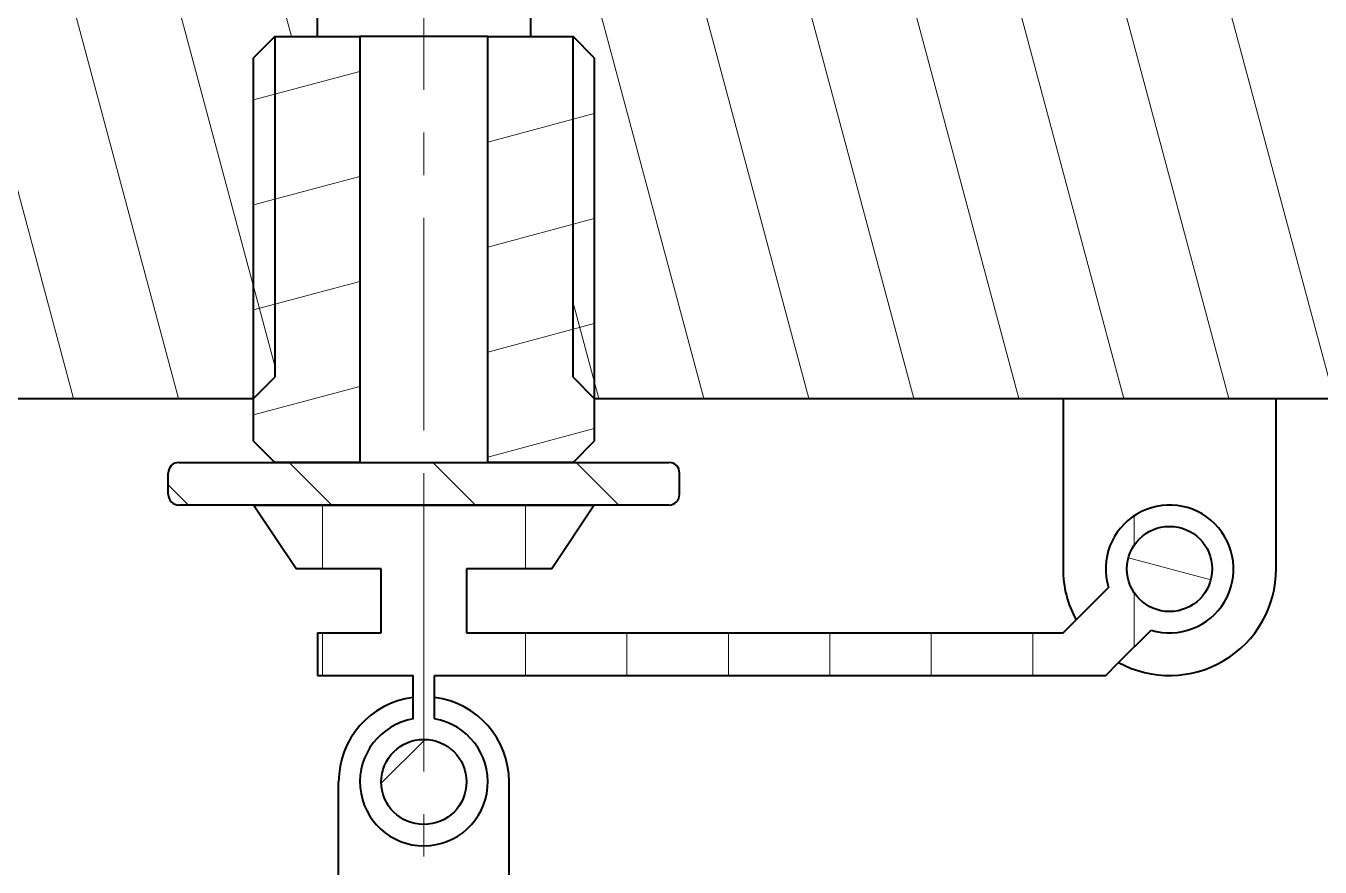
# Model space of a CAD drawing. Header units: millimetres. Extents: x 15 to 415, y 5 to 292.
# Drawn here: x 218.23 to 248.61, y 221.79 to 241.54 of the extents above; entities that cross this region are included whole.
import ezdxf

# ---------------------------------------------------------------- set-up
doc = ezdxf.new("R2010")
doc.units = ezdxf.units.MM
doc.linetypes.add('CenterLine', pattern=[8, 5, -1, 1, -1])
doc.layers.add('Annotations', color=7, linetype='Continuous')
doc.layers.add('Geometries', color=7, linetype='Continuous')

msp = doc.modelspace()

# ---------------------------------------------------------------- hatches: boundary and pattern name
at = {"layer": 'Geometries', "linetype": 'Continuous', "lineweight": 15}
h = msp.add_hatch(dxfattribs=at)
h.set_pattern_fill('ANSI31', color=256, scale=0.75, angle=60, style=0)
h.set_pattern_definition([(105, (227.5745, 211.287), (-2.30011, -0.61631), [])])
h.paths.add_polyline_path([(233.0745, 251.287), (239.5745, 251.287), (239.6385, 251.2829), (239.6959, 251.272), (239.7517, 251.2545), (239.805, 251.2307), (239.8552, 251.2007), (239.9016, 251.1651), (239.9435, 251.1244), (239.9804, 251.079), (240.0117, 251.0297), (240.037, 250.977), (240.056, 250.9217), (240.0685, 250.8646), (240.0742, 250.8064), (240.0745, 246.287), (244.5745, 241.787), (259.5579, 241.787), (262.5579, 238.787), (272.5745, 238.787), (272.5745, 233.787), (252.5745, 233.787), (251.5745, 232.787), (231.5745, 232.787), (231.0745, 233.287), (231.0745, 241.287), (230.0745, 241.287), (230.0745, 258.787), (232.0745, 258.787), (232.5745, 258.287), (232.5745, 251.787)], flags=0)
h.paths.add_polyline_path([(215.5745, 251.287), (222.0745, 251.287), (222.5745, 251.787), (222.5745, 258.287), (223.0745, 258.787), (225.0745, 258.787), (225.0745, 241.287), (224.0745, 241.287), (224.0745, 233.287), (223.5745, 232.787), (203.5745, 232.787), (202.5745, 233.787), (182.5745, 233.787), (182.5745, 238.787), (192.5912, 238.787), (195.5912, 241.787), (210.5745, 241.787), (215.0745, 246.287), (215.0745, 250.787), (215.0786, 250.8509), (215.0895, 250.9083), (215.107, 250.9641), (215.1308, 251.0175), (215.1608, 251.0677), (215.1964, 251.114), (215.2371, 251.1559), (215.2825, 251.1928), (215.3318, 251.2241), (215.3845, 251.2494), (215.4398, 251.2685), (215.4969, 251.2809), (215.5551, 251.2866)], flags=0)
h = msp.add_hatch(dxfattribs=at)
h.set_pattern_fill('ANSI31', color=256, scale=0.75, angle=330, style=0)
h.set_pattern_definition([(15, (227.5745, 211.287), (-0.61631, 2.30011), [])])
h.paths.add_polyline_path([(231.0745, 241.287), (231.5745, 240.787), (231.5745, 231.787), (231.0745, 231.287), (229.0745, 231.287), (229.0745, 241.287)], flags=0)
h.paths.add_polyline_path([(223.5745, 240.787), (224.0745, 241.287), (226.0745, 241.287), (226.0745, 231.287), (224.0745, 231.287), (223.5745, 231.787)], flags=0)
h = msp.add_hatch(dxfattribs=at)
h.set_pattern_fill('ANSI31', color=256, scale=0.75, angle=90, style=0)
h.set_pattern_definition([(135, (227.5745, 211.287), (-1.6838, -1.6838), [])])
h.paths.add_polyline_path([(221.5745, 231.037), (221.5822, 231.0982), (221.6014, 231.1497), (221.6315, 231.1958), (221.6709, 231.2342), (221.7178, 231.263), (221.7698, 231.2809), (221.8245, 231.287), (233.3245, 231.287), (233.3858, 231.2793), (233.4373, 231.2601), (233.4834, 231.23), (233.5218, 231.1906), (233.5506, 231.1437), (233.5685, 231.0916), (233.5745, 231.037), (233.5745, 230.537), (233.5669, 230.4757), (233.5477, 230.4242), (233.5176, 230.3781), (233.4781, 230.3397), (233.4313, 230.3109), (233.3792, 230.293), (233.3245, 230.287), (221.8245, 230.287), (221.7633, 230.2946), (221.7118, 230.3138), (221.6657, 230.3439), (221.6273, 230.3834), (221.5985, 230.4302), (221.5806, 230.4823), (221.5745, 230.537)], flags=0)
h = msp.add_hatch(dxfattribs=at)
h.set_pattern_fill('ANSI31', color=256, scale=0.75, angle=45, style=0)
h.set_pattern_definition([(90, (227.5745, 211.287), (-2.38125, 1e-16), [])])
h.paths.add_polyline_path([(227.5745, 222.787), (227.6296, 222.7885), (227.6846, 222.793), (227.7392, 222.8006), (227.7933, 222.8112), (227.8467, 222.8247), (227.8994, 222.8412), (227.951, 222.8605), (228.0015, 222.8827), (228.0507, 222.9076), (228.0984, 222.9351), (228.1445, 222.9653), (228.189, 222.998), (228.2315, 223.033), (228.272, 223.0704), (228.3105, 223.1099), (228.3467, 223.1515), (228.3805, 223.195), (228.4119, 223.2403), (228.4408, 223.2873), (228.467, 223.3358), (228.4905, 223.3857), (228.5112, 223.4368), (228.5291, 223.4889), (228.5441, 223.542), (228.5561, 223.5958), (228.5651, 223.6501), (228.5712, 223.7049), (228.5742, 223.76), (228.5741, 223.8151), (228.5711, 223.8702), (228.565, 223.925), (228.5559, 223.9793), (228.5438, 224.0331), (228.5287, 224.0862), (228.5108, 224.1383), (228.49, 224.1893), (228.4664, 224.2392), (228.4402, 224.2876), (228.4113, 224.3346), (228.3798, 224.3799), (228.3459, 224.4233), (228.3097, 224.4649), (228.2712, 224.5044), (228.2306, 224.5417), (228.188, 224.5767), (228.1436, 224.6093), (228.0974, 224.6394), (228.0496, 224.6669), (228.0004, 224.6918), (227.9499, 224.7138), (227.8982, 224.7331), (227.8456, 224.7495), (227.7921, 224.763), (227.738, 224.7735), (227.6834, 224.781), (227.6285, 224.7855), (227.5733, 224.787), (227.5182, 224.7854), (227.4633, 224.7808), (227.4087, 224.7731), (227.3546, 224.7625), (227.3012, 224.7489), (227.2486, 224.7323), (227.197, 224.7129), (227.1465, 224.6907), (227.0974, 224.6658), (227.0497, 224.6381), (227.0036, 224.6079), (226.9592, 224.5752), (226.9167, 224.5401), (226.8762, 224.5027), (226.8378, 224.4631), (226.8017, 224.4215), (226.7679, 224.3779), (226.7365, 224.3326), (226.7077, 224.2856), (226.6816, 224.237), (226.6581, 224.1872), (226.6374, 224.136), (226.6196, 224.0839), (226.6047, 224.0308), (226.5928, 223.977), (226.5838, 223.9226), (226.5778, 223.8678), (226.5749, 223.8127), (226.575, 223.7576), (226.5781, 223.7026), (226.5843, 223.6478), (226.5934, 223.5934), (226.6056, 223.5396), (226.6207, 223.4866), (226.6387, 223.4345), (226.6596, 223.3835), (226.6832, 223.3337), (226.7095, 223.2852), (226.7385, 223.2383), (226.77, 223.1931), (226.8039, 223.1496), (226.8402, 223.1081), (226.8787, 223.0687), (226.9194, 223.0315), (226.962, 222.9965), (227.0065, 222.964), (227.0527, 222.9339), (227.1005, 222.9064), (227.1498, 222.8817), (227.2003, 222.8596), (227.252, 222.8404), (227.3046, 222.8241), (227.3581, 222.8107), (227.4122, 222.8002), (227.4669, 222.7928), (227.5218, 222.7883)], flags=0)
h.paths.add_polyline_path([(245.0745, 227.787), (245.1296, 227.7885), (245.1846, 227.793), (245.2392, 227.8006), (245.2933, 227.8112), (245.3467, 227.8247), (245.3994, 227.8412), (245.451, 227.8605), (245.5015, 227.8827), (245.5507, 227.9076), (245.5984, 227.9351), (245.6445, 227.9653), (245.689, 227.998), (245.7315, 228.033), (245.772, 228.0704), (245.8105, 228.1099), (245.8467, 228.1515), (245.8805, 228.195), (245.9119, 228.2403), (245.9408, 228.2873), (245.967, 228.3358), (245.9905, 228.3857), (246.0112, 228.4368), (246.0291, 228.4889), (246.0441, 228.542), (246.0561, 228.5958), (246.0651, 228.6501), (246.0712, 228.7049), (246.0742, 228.76), (246.0741, 228.8151), (246.0711, 228.8702), (246.065, 228.925), (246.0559, 228.9793), (246.0438, 229.0331), (246.0287, 229.0862), (246.0108, 229.1383), (245.99, 229.1893), (245.9664, 229.2392), (245.9402, 229.2876), (245.9113, 229.3346), (245.8798, 229.3799), (245.8459, 229.4233), (245.8097, 229.4649), (245.7712, 229.5044), (245.7306, 229.5417), (245.688, 229.5767), (245.6436, 229.6093), (245.5974, 229.6394), (245.5496, 229.6669), (245.5004, 229.6918), (245.4499, 229.7138), (245.3982, 229.7331), (245.3456, 229.7495), (245.2921, 229.763), (245.238, 229.7735), (245.1834, 229.781), (245.1285, 229.7855), (245.0733, 229.787), (245.0182, 229.7854), (244.9633, 229.7808), (244.9087, 229.7731), (244.8546, 229.7625), (244.8012, 229.7489), (244.7486, 229.7323), (244.697, 229.7129), (244.6465, 229.6907), (244.5974, 229.6658), (244.5497, 229.6381), (244.5036, 229.6079), (244.4592, 229.5752), (244.4167, 229.5401), (244.3762, 229.5027), (244.3378, 229.4631), (244.3017, 229.4215), (244.2679, 229.3779), (244.2365, 229.3326), (244.2077, 229.2856), (244.1816, 229.237), (244.1581, 229.1872), (244.1374, 229.136), (244.1196, 229.0839), (244.1047, 229.0308), (244.0928, 228.977), (244.0838, 228.9226), (244.0778, 228.8678), (244.0749, 228.8127), (244.075, 228.7576), (244.0781, 228.7026), (244.0843, 228.6478), (244.0934, 228.5934), (244.1056, 228.5396), (244.1207, 228.4866), (244.1387, 228.4345), (244.1596, 228.3835), (244.1832, 228.3337), (244.2095, 228.2852), (244.2385, 228.2383), (244.27, 228.1931), (244.3039, 228.1496), (244.3402, 228.1081), (244.3787, 228.0687), (244.4194, 228.0315), (244.462, 227.9965), (244.5065, 227.964), (244.5527, 227.9339), (244.6005, 227.9064), (244.6498, 227.8817), (244.7003, 227.8596), (244.752, 227.8404), (244.8046, 227.8241), (244.8581, 227.8107), (244.9122, 227.8002), (244.9669, 227.7928), (245.0218, 227.7883)], flags=0)
h.paths.add_polyline_path([(244.6391, 227.3515), (243.5745, 226.287), (227.8263, 226.287), (227.8263, 225.2657), (227.8948, 225.2524), (227.9605, 225.2365), (228.0253, 225.2176), (228.0892, 225.1959), (228.1521, 225.1713), (228.2138, 225.1439), (228.2743, 225.1138), (228.3333, 225.0809), (228.3907, 225.0455), (228.4465, 225.0075), (228.5006, 224.967), (228.5527, 224.9241), (228.6029, 224.8789), (228.651, 224.8315), (228.697, 224.782), (228.7406, 224.7305), (228.7819, 224.6771), (228.8207, 224.6218), (228.857, 224.5649), (228.8907, 224.5064), (228.9218, 224.4465), (228.9501, 224.3852), (228.9756, 224.3226), (228.9983, 224.259), (229.0181, 224.1945), (229.035, 224.1291), (229.0489, 224.063), (229.0598, 223.9964), (229.0678, 223.9294), (229.0727, 223.862), (229.0745, 223.7945), (229.0733, 223.727), (229.0691, 223.6596), (229.0619, 223.5925), (229.0516, 223.5257), (229.0384, 223.4595), (229.0221, 223.394), (229.003, 223.3292), (228.9809, 223.2654), (228.9561, 223.2026), (228.9284, 223.1411), (228.8979, 223.0808), (228.8648, 223.022), (228.8291, 222.9647), (228.7908, 222.909), (228.75, 222.8552), (228.7069, 222.8032), (228.6615, 222.7533), (228.6139, 222.7054), (228.5642, 222.6597), (228.5124, 222.6163), (228.4588, 222.5753), (228.4034, 222.5367), (228.3463, 222.5007), (228.2876, 222.4673), (228.2275, 222.4365), (228.166, 222.4085), (228.1034, 222.3833), (228.0397, 222.3609), (227.9751, 222.3414), (227.9096, 222.3249), (227.8435, 222.3113), (227.7768, 222.3007), (227.7097, 222.2931), (227.6423, 222.2885), (227.5748, 222.287), (227.5073, 222.2885), (227.4399, 222.293), (227.3728, 222.3006), (227.3061, 222.3112), (227.24, 222.3247), (227.1745, 222.3413), (227.1099, 222.3607), (227.0462, 222.3831), (226.9835, 222.4083), (226.9221, 222.4363), (226.862, 222.467), (226.8033, 222.5004), (226.7462, 222.5364), (226.6907, 222.575), (226.6371, 222.616), (226.5853, 222.6594), (226.5356, 222.705), (226.4879, 222.7529), (226.4425, 222.8028), (226.3994, 222.8548), (226.3586, 222.9086), (226.3203, 222.9642), (226.2846, 223.0215), (226.2514, 223.0803), (226.2209, 223.1406), (226.1932, 223.2022), (226.1683, 223.2649), (226.1462, 223.3287), (226.1271, 223.3935), (226.1108, 223.459), (226.0976, 223.5252), (226.0873, 223.592), (226.08, 223.6591), (226.0758, 223.7265), (226.0746, 223.794), (226.0764, 223.8615), (226.0813, 223.9288), (226.0892, 223.9959), (226.1001, 224.0625), (226.114, 224.1286), (226.1308, 224.194), (226.1506, 224.2585), (226.1733, 224.3221), (226.1988, 224.3847), (226.2271, 224.446), (226.2581, 224.506), (226.2918, 224.5645), (226.3281, 224.6214), (226.3669, 224.6767), (226.4081, 224.7301), (226.4518, 224.7816), (226.4977, 224.8312), (226.5458, 224.8786), (226.5959, 224.9238), (226.6481, 224.9666), (226.7021, 225.0071), (226.7579, 225.0452), (226.8154, 225.0807), (226.8743, 225.1135), (226.9348, 225.1437), (226.9965, 225.1711), (227.0593, 225.1957), (227.1233, 225.2175), (227.1881, 225.2363), (227.2537, 225.2522), (227.32, 225.2652), (227.32, 226.287), (225.0745, 226.287), (225.0745, 227.287), (226.5745, 227.287), (226.5745, 228.787), (224.5745, 228.787), (223.5745, 230.287), (231.5745, 230.287), (230.5745, 228.787), (228.5745, 228.787), (228.5745, 227.287), (242.5745, 227.287), (243.6391, 228.3515), (243.6251, 228.4009), (243.6092, 228.4665), (243.5962, 228.5328), (243.5863, 228.5996), (243.5794, 228.6668), (243.5755, 228.7342), (243.5746, 228.8017), (243.5768, 228.8692), (243.582, 228.9365), (243.5903, 229.0035), (243.6015, 229.0701), (243.6157, 229.1361), (243.6329, 229.2014), (243.653, 229.2659), (243.676, 229.3293), (243.7019, 229.3917), (243.7305, 229.4529), (243.7618, 229.5127), (243.7958, 229.571), (243.8324, 229.6278), (243.8715, 229.6829), (243.913, 229.7361), (243.9569, 229.7874), (244.0031, 229.8367), (244.0514, 229.8838), (244.1018, 229.9288), (244.1542, 229.9714), (244.2084, 230.0116), (244.2644, 230.0494), (244.322, 230.0845), (244.3812, 230.1171), (244.4417, 230.1469), (244.5036, 230.174), (244.5666, 230.1983), (244.6306, 230.2198), (244.6955, 230.2383), (244.7612, 230.2539), (244.8276, 230.2665), (244.8944, 230.2761), (244.9616, 230.2827), (245.029, 230.2863), (245.0966, 230.2868), (245.164, 230.2843), (245.2313, 230.2787), (245.2983, 230.2702), (245.3648, 230.2586), (245.4308, 230.244), (245.496, 230.2265), (245.5603, 230.2061), (245.6237, 230.1828), (245.686, 230.1567), (245.747, 230.1278), (245.8067, 230.0962), (245.8648, 230.0619), (245.9214, 230.025), (245.9763, 229.9857), (246.0293, 229.9439), (246.0804, 229.8997), (246.1295, 229.8533), (246.1764, 229.8048), (246.2211, 229.7542), (246.2634, 229.7016), (246.3034, 229.6471), (246.3409, 229.591), (246.3758, 229.5332), (246.408, 229.4738), (246.4376, 229.4131), (246.4644, 229.3512), (246.4884, 229.288), (246.5095, 229.2239), (246.5277, 229.1589), (246.543, 229.0931), (246.5553, 229.0267), (246.5645, 228.9598), (246.5708, 228.8926), (246.5741, 228.8252), (246.5743, 228.7576), (246.5714, 228.6902), (246.5655, 228.6229), (246.5566, 228.556), (246.5448, 228.4895), (246.5299, 228.4237), (246.5121, 228.3585), (246.4913, 228.2943), (246.4677, 228.231), (246.4413, 228.1689), (246.4121, 228.108), (246.3802, 228.0485), (246.3456, 227.9905), (246.3085, 227.9341), (246.2688, 227.8794), (246.2268, 227.8266), (246.1824, 227.7757), (246.1358, 227.7269), (246.087, 227.6802), (246.0362, 227.6357), (245.9834, 227.5936), (245.9287, 227.5539), (245.8724, 227.5167), (245.8144, 227.4821), (245.7549, 227.4502), (245.6941, 227.4209), (245.632, 227.3944), (245.5688, 227.3707), (245.5045, 227.3499), (245.4394, 227.332), (245.3736, 227.3171), (245.3071, 227.3051), (245.2402, 227.2961), (245.1729, 227.2902), (245.1055, 227.2873), (245.0379, 227.2874), (244.9705, 227.2906), (244.9033, 227.2968), (244.8364, 227.306), (244.77, 227.3182), (244.7042, 227.3334)], flags=0)
h = msp.add_hatch(dxfattribs=at)
h.set_pattern_fill('ANSI31', color=256, scale=0.75, angle=300, style=0)
h.set_pattern_definition([(345, (227.5745, 211.287), (0.61631, 2.30011), [])])
h.paths.add_polyline_path([(245.0745, 227.787), (245.0194, 227.7885), (244.9645, 227.793), (244.9099, 227.8006), (244.8558, 227.8112), (244.8023, 227.8247), (244.7497, 227.8412), (244.6981, 227.8605), (244.6476, 227.8827), (244.5984, 227.9076), (244.5507, 227.9351), (244.5045, 227.9653), (244.4601, 227.998), (244.4176, 228.033), (244.377, 228.0704), (244.3386, 228.1099), (244.3024, 228.1515), (244.2686, 228.195), (244.2372, 228.2403), (244.2083, 228.2873), (244.1821, 228.3358), (244.1586, 228.3857), (244.1379, 228.4368), (244.12, 228.4889), (244.105, 228.542), (244.093, 228.5958), (244.0839, 228.6501), (244.0779, 228.7049), (244.0749, 228.76), (244.0749, 228.8151), (244.078, 228.8702), (244.0841, 228.925), (244.0932, 228.9793), (244.1053, 229.0331), (244.1203, 229.0862), (244.1383, 229.1383), (244.1591, 229.1893), (244.1826, 229.2392), (244.2089, 229.2876), (244.2378, 229.3346), (244.2693, 229.3799), (244.3032, 229.4233), (244.3394, 229.4649), (244.3779, 229.5044), (244.4185, 229.5417), (244.4611, 229.5767), (244.5055, 229.6093), (244.5517, 229.6394), (244.5995, 229.6669), (244.6487, 229.6918), (244.6992, 229.7138), (244.7509, 229.7331), (244.8035, 229.7495), (244.8569, 229.763), (244.9111, 229.7735), (244.9657, 229.781), (245.0206, 229.7855), (245.0757, 229.787), (245.1308, 229.7854), (245.1858, 229.7808), (245.2404, 229.7731), (245.2945, 229.7625), (245.3479, 229.7489), (245.4005, 229.7323), (245.4521, 229.7129), (245.5025, 229.6907), (245.5517, 229.6658), (245.5994, 229.6381), (245.6455, 229.6079), (245.6899, 229.5752), (245.7324, 229.5401), (245.7729, 229.5027), (245.8113, 229.4631), (245.8474, 229.4215), (245.8812, 229.3779), (245.9126, 229.3326), (245.9414, 229.2856), (245.9675, 229.237), (245.991, 229.1872), (246.0116, 229.136), (246.0294, 229.0839), (246.0444, 229.0308), (246.0563, 228.977), (246.0653, 228.9226), (246.0713, 228.8678), (246.0742, 228.8127), (246.0741, 228.7576), (246.071, 228.7026), (246.0648, 228.6478), (246.0556, 228.5934), (246.0435, 228.5396), (246.0284, 228.4866), (246.0104, 228.4345), (245.9895, 228.3835), (245.9659, 228.3337), (245.9396, 228.2852), (245.9106, 228.2383), (245.8791, 228.1931), (245.8451, 228.1496), (245.8089, 228.1081), (245.7703, 228.0687), (245.7297, 228.0315), (245.6871, 227.9965), (245.6426, 227.964), (245.5964, 227.9339), (245.5485, 227.9064), (245.4993, 227.8817), (245.4488, 227.8596), (245.3971, 227.8404), (245.3444, 227.8241), (245.291, 227.8107), (245.2368, 227.8002), (245.1822, 227.7928), (245.1273, 227.7883)], flags=0)
h = msp.add_hatch(dxfattribs=at)
h.set_pattern_fill('ANSI31', color=256, scale=0.75, style=0)
h.set_pattern_definition([(45, (227.5745, 211.287), (-1.6838, 1.6838), [])])
h.paths.add_polyline_path([(227.5745, 222.787), (227.5194, 222.7885), (227.4645, 222.793), (227.4099, 222.8006), (227.3558, 222.8112), (227.3023, 222.8247), (227.2497, 222.8412), (227.1981, 222.8605), (227.1476, 222.8827), (227.0984, 222.9076), (227.0507, 222.9351), (227.0045, 222.9653), (226.9601, 222.998), (226.9176, 223.033), (226.877, 223.0704), (226.8386, 223.1099), (226.8024, 223.1515), (226.7686, 223.195), (226.7372, 223.2403), (226.7083, 223.2873), (226.6821, 223.3358), (226.6586, 223.3857), (226.6379, 223.4368), (226.62, 223.4889), (226.605, 223.542), (226.593, 223.5958), (226.5839, 223.6501), (226.5779, 223.7049), (226.5749, 223.76), (226.5749, 223.8151), (226.578, 223.8702), (226.5841, 223.925), (226.5932, 223.9793), (226.6053, 224.0331), (226.6203, 224.0862), (226.6383, 224.1383), (226.6591, 224.1893), (226.6826, 224.2392), (226.7089, 224.2876), (226.7378, 224.3346), (226.7693, 224.3799), (226.8032, 224.4233), (226.8394, 224.4649), (226.8779, 224.5044), (226.9185, 224.5417), (226.9611, 224.5767), (227.0055, 224.6093), (227.0517, 224.6394), (227.0995, 224.6669), (227.1487, 224.6918), (227.1992, 224.7138), (227.2509, 224.7331), (227.3035, 224.7495), (227.3569, 224.763), (227.4111, 224.7735), (227.4657, 224.781), (227.5206, 224.7855), (227.5757, 224.787), (227.6308, 224.7854), (227.6858, 224.7808), (227.7404, 224.7731), (227.7945, 224.7625), (227.8479, 224.7489), (227.9005, 224.7323), (227.9521, 224.7129), (228.0025, 224.6907), (228.0517, 224.6658), (228.0994, 224.6381), (228.1455, 224.6079), (228.1899, 224.5752), (228.2324, 224.5401), (228.2729, 224.5027), (228.3113, 224.4631), (228.3474, 224.4215), (228.3812, 224.3779), (228.4126, 224.3326), (228.4414, 224.2856), (228.4675, 224.237), (228.491, 224.1872), (228.5116, 224.136), (228.5294, 224.0839), (228.5444, 224.0308), (228.5563, 223.977), (228.5653, 223.9226), (228.5713, 223.8678), (228.5742, 223.8127), (228.5741, 223.7576), (228.571, 223.7026), (228.5648, 223.6478), (228.5556, 223.5934), (228.5435, 223.5396), (228.5284, 223.4866), (228.5104, 223.4345), (228.4895, 223.3835), (228.4659, 223.3337), (228.4396, 223.2852), (228.4106, 223.2383), (228.3791, 223.1931), (228.3451, 223.1496), (228.3089, 223.1081), (228.2703, 223.0687), (228.2297, 223.0315), (228.1871, 222.9965), (228.1426, 222.964), (228.0964, 222.9339), (228.0485, 222.9064), (227.9993, 222.8817), (227.9488, 222.8596), (227.8971, 222.8404), (227.8444, 222.8241), (227.791, 222.8107), (227.7368, 222.8002), (227.6822, 222.7928), (227.6273, 222.7883)], flags=0)

# ---------------------------------------------------------------- linework, layer by layer
at = {"layer": 'Annotations', "linetype": 'CenterLine', "lineweight": 15}
msp.add_line((227.5745, 160.0339), (227.5745, 261.087), dxfattribs=at)
at = {"layer": 'Geometries', "linetype": 'Continuous', "lineweight": 40}
for p, q in [((225.0745, 241.287), (225.0745, 258.787)), ((230.0745, 258.787), (230.0745, 241.287)), ((224.0745, 241.287), (223.5745, 240.787)), ((224.0745, 241.287), (225.0745, 241.287)), ((224.0745, 241.287), (224.0745, 233.287)), ((224.0745, 241.287), (226.0745, 241.287)), ((229.0745, 241.287), (226.0745, 241.287)), ((226.0745, 241.287), (226.0745, 231.287)), ((229.0745, 241.287), (231.0745, 241.287)), ((229.0745, 231.287), (229.0745, 241.287)), ((230.0745, 241.287), (231.0745, 241.287)), ((231.0745, 233.287), (231.0745, 241.287)), ((231.5745, 240.787), (231.0745, 241.287)), ((223.5745, 232.787), (223.5745, 240.787)), ((231.5745, 240.787), (231.5745, 232.787)), ((223.5745, 232.787), (224.0745, 233.287)), ((231.0745, 233.287), (231.5745, 232.787)), ((203.5745, 232.787), (223.5745, 232.787)), ((223.5745, 231.787), (223.5745, 232.787)), ((231.5745, 232.787), (242.5745, 232.787)), ((231.5745, 232.787), (231.5745, 231.787)), ((242.5745, 232.787), (242.5745, 228.787)), ((242.5745, 232.787), (247.5745, 232.787)), ((247.5745, 232.787), (251.5745, 232.787)), ((247.5745, 228.787), (247.5745, 232.787)), ((223.5745, 231.787), (224.0745, 231.287)), ((231.0745, 231.287), (231.5745, 231.787)), ((221.8245, 231.287), (224.0745, 231.287)), ((226.0745, 231.287), (224.0745, 231.287)), ((224.0745, 231.287), (226.0745, 231.287)), ((226.0745, 231.287), (229.0745, 231.287)), ((231.0745, 231.287), (229.0745, 231.287)), ((229.0745, 231.287), (231.0745, 231.287)), ((231.0745, 231.287), (233.3245, 231.287)), ((221.5745, 230.537), (221.5745, 231.037)), ((233.5745, 230.537), (233.5745, 231.037)), ((223.5745, 230.287), (221.8245, 230.287)), ((224.5745, 228.787), (223.5745, 230.287)), ((223.5745, 230.287), (231.5745, 230.287)), ((231.5745, 230.287), (223.5745, 230.287)), ((231.5745, 230.287), (230.5745, 228.787)), ((233.3245, 230.287), (231.5745, 230.287)), ((226.5745, 228.787), (224.5745, 228.787)), ((226.5745, 227.287), (226.5745, 228.787)), ((230.5745, 228.787), (228.5745, 228.787)), ((228.5745, 228.787), (228.5745, 227.287)), ((242.879, 227.5914), (243.6391, 228.3515)), ((242.5745, 227.287), (242.879, 227.5914)), ((225.0745, 227.287), (226.5745, 227.287)), ((225.0745, 227.287), (225.0745, 226.287)), ((228.5745, 227.287), (242.5745, 227.287)), ((243.879, 226.5914), (244.6391, 227.3515)), ((243.5745, 226.287), (243.879, 226.5914)), ((225.0745, 226.287), (227.32, 226.287)), ((227.32, 225.7707), (227.32, 226.287)), ((227.8263, 226.287), (243.5745, 226.287)), ((227.8263, 225.771), (227.8263, 226.287)), ((227.32, 225.2652), (227.32, 225.7707)), ((227.8263, 225.2657), (227.8263, 225.771)), ((225.5745, 221.1723), (225.5745, 223.787)), ((229.5745, 221.1723), (229.5745, 223.787))]:
    msp.add_line(p, q, dxfattribs=at)
for centre in [(245.0745, 228.787), (245.0745, 228.787), (227.5745, 223.787), (227.5745, 223.787)]:
    msp.add_circle(centre, 1, dxfattribs=at)
for centre, radius, start, end in [((221.8245, 231.037), 0.25, 90, 180), ((233.3245, 231.037), 0.25, 0, 90), ((221.8245, 230.537), 0.25, 180, 270), ((233.3245, 230.537), 0.25, 270, 0), ((245.0745, 228.787), 1.5, 253.12551, 196.87449), ((245.0745, 228.787), 2.5, 180, 208.57006), ((245.0745, 228.787), 2.5, 241.42994, 0), ((227.5745, 223.787), 2, 97.31242, 180), ((227.5745, 223.787), 2, 0, 82.76832), ((227.5745, 223.787), 1.5, 99.77073, 80.33761)]:
    msp.add_arc(centre, radius, start, end, dxfattribs=at)

doc.saveas('drawing.dxf')
